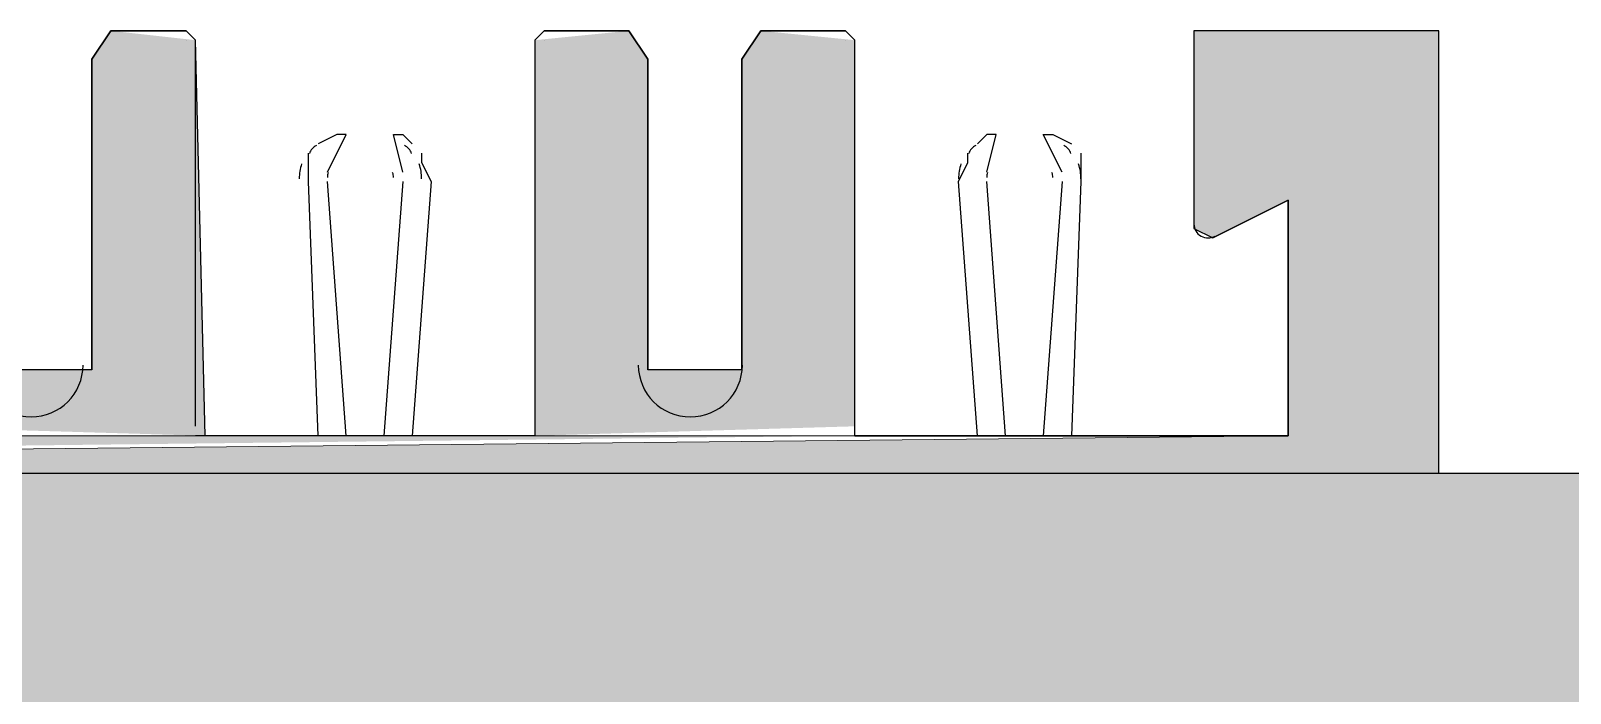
# Model space of a CAD drawing. Extents: x 9438 to 11125, y 1800 to 2873.
# Drawn here: x 11006.93 to 11034.61, y 2739.41 to 2751.33 of the extents above; entities that cross this region are included whole.
import ezdxf

# ---------------------------------------------------------------- set-up
doc = ezdxf.new("R2010")
doc.units = 0
doc.header["$LTSCALE"] = 10
doc.header["$MEASUREMENT"] = 0
doc.layers.add('G02-1-PRDXXXX-E-MRIO-01-P01-01$0$ANNOTATION', color=7, linetype='Continuous')

# ---------------------------------------------------------------- blocks, each defined once
blk = doc.blocks.new('G02-1-PRDXXXX-E-MRIO-01-P01-01$0$DV-54809-ZX-370-003')
at = {"layer": 'G02-1-PRDXXXX-E-MRIO-01-P01-01$0$ANNOTATION', "lineweight": 25}
for points in [[(1597.41, 943.37), (1594.531, 943.37), (1594.531, 951.329), (1590.128, 951.329), (1590.128, 947.773), (1590.467, 947.604), (1591.822, 948.281), (1591.822, 944.047), (1584.032, 944.047), (1584.032, 944.217), (1584.032, 951.16), (1583.863, 951.329), (1582.338, 951.329), (1582, 950.821), (1582, 945.233), (1580.306, 945.233), (1580.306, 950.821), (1579.968, 951.329), (1578.444, 951.329), (1578.274, 951.16), (1578.274, 944.047), (1572.347, 944.047), (1572.178, 951.16), (1572.009, 951.329), (1570.654, 951.329), (1570.315, 950.821), (1570.315, 945.233), (1568.452, 945.233)], [(1631.279, 951.329), (1599.612, 951.329), (1599.104, 951.329), (1598.765, 950.99), (1598.426, 950.652), (1598.426, 950.313), (1598.088, 944.047), (1597.918, 943.539), (1597.41, 943.37), (1523.407, 943.37), (1523.068, 943.539), (1522.899, 944.047), (1522.56, 950.313), (1522.391, 950.652), (1522.221, 950.99), (1521.883, 951.329), (1521.375, 951.329), (1489.877, 951.329), (1491.062, 951.16), (1492.078, 950.99), (1492.078, 933.717)], [(1570.315, 945.233), (1570.315, 950.821), (1570.654, 951.329), (1572.009, 951.329)], [(1578.444, 951.329), (1579.968, 951.329), (1580.306, 950.821), (1580.306, 945.233)], [(1582, 945.233), (1582, 950.821), (1582.338, 951.329), (1583.863, 951.329)], [(1594.531, 943.37), (1594.531, 951.329), (1590.128, 951.329), (1590.128, 947.773)], [(1572.009, 951.16), (1572.009, 951.16)], [(1572.178, 944.217), (1572.178, 951.16)], [(1578.274, 951.16), (1578.274, 944.217)], [(1578.444, 951.16), (1578.444, 951.16)], [(1583.863, 951.16), (1583.863, 951.16)], [(1584.032, 944.217), (1584.032, 951.16)], [(1574.549, 948.789), (1574.887, 949.466), (1574.718, 949.466), (1574.379, 949.297)], [(1575.903, 948.789), (1575.734, 949.466), (1575.903, 949.466), (1576.073, 949.297)], [(1586.403, 948.789), (1586.572, 949.466), (1586.403, 949.466), (1586.233, 949.297)], [(1587.758, 948.789), (1587.419, 949.466), (1587.588, 949.466), (1587.927, 949.297)], [(1574.379, 944.047), (1574.21, 948.62), (1574.21, 948.958), (1574.21, 949.128)], [(1576.242, 949.128), (1576.242, 948.958), (1576.411, 948.62), (1576.073, 944.047)], [(1586.233, 944.047), (1585.895, 948.62), (1586.064, 948.958), (1586.064, 949.128)], [(1588.096, 949.128), (1588.096, 948.958), (1588.096, 948.62), (1587.927, 944.047)], [(1574.21, 948.62), (1574.21, 948.62)], [(1574.887, 944.047), (1574.549, 948.62)], [(1575.903, 948.62), (1575.565, 944.047)], [(1585.895, 948.62), (1585.895, 948.62)], [(1586.741, 944.047), (1586.403, 948.62)], [(1587.758, 948.62), (1587.419, 944.047)], [(1588.096, 948.62), (1588.096, 948.62)], [(1584.032, 944.047), (1591.822, 944.047), (1591.822, 948.281), (1590.467, 947.604)], [(1572.347, 944.217), (1572.347, 944.217)], [(1578.274, 944.217), (1578.274, 944.217)], [(1584.032, 944.217), (1584.032, 944.217)], [(1578.274, 944.047), (1572.178, 944.047)]]:
    blk.add_lwpolyline(points, dxfattribs=at)
at = {"layer": 'G02-1-PRDXXXX-E-MRIO-01-P01-01$0$ANNOTATION', "color": 7, "lineweight": 0, "true_color": 0xffffff}
for points in [[(1570.654, 951.329), (1572.009, 951.329)], [(1578.444, 951.329), (1579.968, 951.329)], [(1582.338, 951.329), (1583.863, 951.329)], [(1526.455, 943.37), (1591.822, 944.047)], [(1526.455, 944.047), (1584.032, 944.047), (1530.858, 944.047)], [(1578.274, 944.047), (1584.032, 944.047), (1530.858, 944.047), (1560.493, 944.047), (1536.785, 944.047), (1531.027, 944.047)], [(1572.347, 944.047), (1560.493, 944.047), (1548.639, 944.047), (1536.785, 944.047)]]:
    blk.add_lwpolyline(points, dxfattribs=at)
at = {"layer": 'G02-1-PRDXXXX-E-MRIO-01-P01-01$0$ANNOTATION', "lineweight": 25}
for centre, radius, start, end in [((1574.895, 948.67), 0.854, 161.8885, 180.0858), ((1575.392, 948.67), 0.85, 359.9006, 18.183), ((1586.749, 948.67), 0.854, 161.8885, 180.0858), ((1587.246, 948.67), 0.85, 359.9006, 18.183), ((1569.219, 945.322), 0.936, 180.2773, 359.721), ((1581.073, 945.322), 0.936, 180.2773, 359.721)]:
    blk.add_arc(centre, radius, start, end, dxfattribs=at)
for points in [[(1574.351, 949.269), (1574.295, 949.238), (1574.238, 949.184), (1574.224, 949.121)], [(1576.059, 949.121), (1576.045, 949.184), (1575.988, 949.238), (1575.932, 949.269)], [(1586.205, 949.269), (1586.149, 949.238), (1586.092, 949.184), (1586.078, 949.121)], [(1587.913, 949.121), (1587.899, 949.184), (1587.842, 949.238), (1587.786, 949.269)], [(1574.563, 948.782), (1574.549, 948.752), (1574.549, 948.723), (1574.549, 948.693)], [(1575.734, 948.693), (1575.734, 948.723), (1575.734, 948.752), (1575.72, 948.782)], [(1586.417, 948.782), (1586.403, 948.752), (1586.403, 948.723), (1586.403, 948.693)], [(1587.588, 948.693), (1587.588, 948.723), (1587.588, 948.752), (1587.574, 948.782)], [(1590.128, 947.858), (1590.128, 947.767), (1590.171, 947.683), (1590.255, 947.637)], [(1590.255, 947.637), (1590.34, 947.592), (1590.425, 947.592), (1590.509, 947.637)]]:
    blk.add_open_spline(points, degree=3, dxfattribs=at)
at = {"layer": 'G02-1-PRDXXXX-E-MRIO-01-P01-01$0$ANNOTATION', "color": 7, "true_color": 0xffffff, "transparency": 33554559}
for points in [[(1570.654, 951.329), (1570.315, 950.821), (1572.178, 951.16)], [(1579.968, 951.329), (1578.274, 951.16), (1580.306, 950.821)], [(1582.338, 951.329), (1582, 950.821), (1584.032, 951.16)], [(1590.128, 947.773), (1591.822, 948.281), (1590.128, 951.329)], [(1591.822, 948.281), (1590.128, 951.329), (1594.531, 951.329)], [(1594.531, 951.329), (1591.822, 948.281), (1594.531, 943.37)], [(1572.178, 951.16), (1570.315, 950.821), (1572.347, 944.047)], [(1578.274, 951.16), (1578.274, 944.047), (1580.306, 950.821)], [(1584.032, 951.16), (1582, 950.821), (1584.032, 944.217)], [(1570.315, 950.821), (1570.315, 945.233), (1572.347, 944.047)], [(1580.306, 950.821), (1578.274, 944.047), (1580.306, 945.233)], [(1582, 950.821), (1582, 945.233), (1584.032, 944.217)], [(1591.822, 948.281), (1590.128, 947.773), (1590.467, 947.604)], [(1591.822, 948.281), (1591.822, 944.047), (1594.531, 943.37)], [(1570.315, 945.233), (1566.59, 944.217), (1572.347, 944.047)], [(1568.452, 945.233), (1566.59, 944.217), (1570.315, 945.233)], [(1580.306, 945.233), (1582, 945.233), (1578.274, 944.047)], [(1582, 945.233), (1578.274, 944.047), (1584.032, 944.217)], [(1591.822, 944.047), (1526.455, 943.37), (1594.531, 943.37)], [(1526.455, 944.047), (1526.455, 943.37), (1584.032, 944.047)], [(1634.327, 731.352), (1486.659, 731.352), (1594.531, 943.37)], [(1526.455, 943.37), (1486.659, 731.352), (1594.531, 943.37)], [(1634.327, 731.352), (1597.41, 943.37), (1594.531, 943.37)]]:
    blk.add_solid(points, dxfattribs=at)

msp = doc.modelspace()

# ---------------------------------------------------------------- block references
msp.add_blockref('G02-1-PRDXXXX-E-MRIO-01-P01-01$0$DV-54809-ZX-370-003', (9437.718, 1799.996))

doc.saveas('drawing.dxf')
